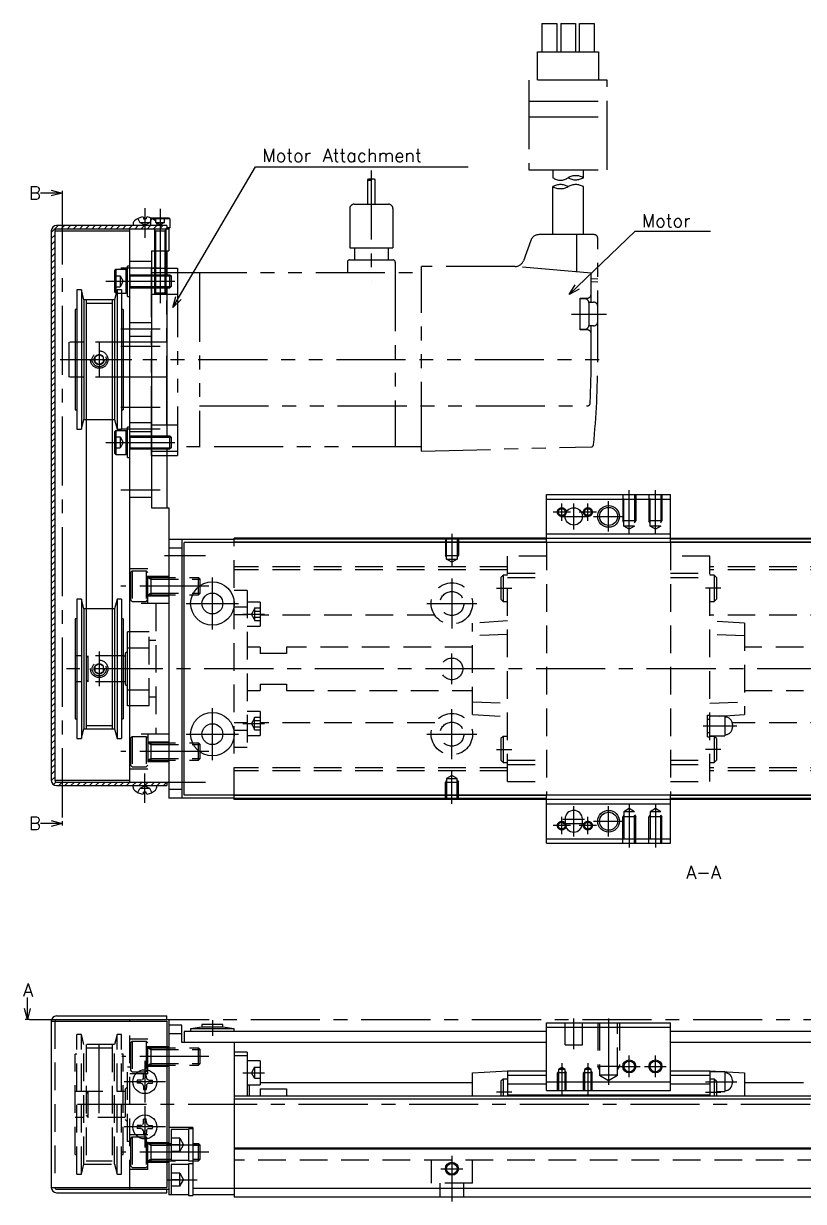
# Model space of a CAD drawing. Extents: x -2 to 572, y -8 to 279.
# Drawn here: x 246.4 to 425.5, y 9 to 279.5 of the extents above; entities that cross this region are included whole.
import ezdxf

# ---------------------------------------------------------------- set-up
doc = ezdxf.new("R2010")
doc.units = 0
doc.header["$LTSCALE"] = 0.5
for name, pattern in [('CENTER', [50.8, 31.75, -6.35, 6.35, -6.35]), ('DASHED', [19.05, 12.7, -6.35]), ('PHANTOM', [63.5, 31.75, -6.35, 6.35, -6.35, 6.35, -6.35])]:
    doc.linetypes.add(name, pattern=pattern)
for name, color, linetype in [('MSM_CENTER', 1, 'CENTER'), ('MSM_CONTINUOUS', 7, 'CONTINUOUS'), ('MSM_DASHED', 4, 'DASHED'), ('MSM_IMAGINARY', 6, 'PHANTOM'), ('MSM_NARROW', 5, 'CONTINUOUS'), ('MSM_PART_NUMBER', 7, 'CONTINUOUS')]:
    doc.layers.add(name, color=color, linetype=linetype)
doc.styles.get("Standard").update_dxf_attribs({"font": 'txt.shx', "height": 3, "bigfont": 'bigfont.shx'})

msp = doc.modelspace()

# ---------------------------------------------------------------- linework, layer by layer
at = {"layer": 'MSM_CENTER'}
for p, q in [((255.26, 240.06), (255.26, 96.3)), ((274.26, 237.06), (274.26, 230.3)), ((277.76, 236.9), (277.76, 215.3)), ((277.76, 223.3), (268.76, 223.3)), ((265.26, 220.3), (282.26, 220.3)), ((277.76, 209.3), (268.76, 209.3)), ((263.76, 206.3), (263.76, 198.3)), ((277.76, 205.3), (268.76, 205.3)), ((256.26, 202.3), (271.26, 202.3)), ((277.76, 191.3), (268.76, 191.3)), ((277.76, 186.3), (268.76, 186.3)), ((265.26, 183.3), (282.26, 183.3)), ((277.76, 172.3), (268.76, 172.3)), ((385.51, 162.39), (385.51, 172.3)), ((391.51, 162.39), (391.51, 172.3)), ((370.01, 165.3), (370.01, 169.3)), ((372.76, 163.3), (372.76, 169.3)), ((376.01, 165.3), (376.01, 169.3)), ((380.76, 162.8), (380.76, 169.8)), ((372.01, 167.3), (368.01, 167.3)), ((369.76, 166.3), (375.76, 166.3)), ((378.01, 167.3), (374.01, 167.3)), ((377.26, 166.3), (384.26, 166.3)), ((344.76, 162.3), (344.76, 154.79)), ((278.76, 157.3), (288.16, 157.3)), ((289.76, 140.3), (289.76, 152.3)), ((344.76, 152.05), (344.76, 140.55)), ((288.96, 150.3), (268.76, 150.3)), ((355.01, 149.8), (358.51, 149.8)), ((406.51, 149.8), (403.01, 149.8)), ((283.76, 146.3), (295.76, 146.3)), ((339.01, 146.3), (350.51, 146.3)), ((296.76, 143.85), (301.76, 143.85)), ((263.76, 135.3), (263.76, 127.3)), ((344.76, 127.8), (344.76, 134.8)), ((557.76, 131.3), (256.26, 131.3)), ((289.76, 110.3), (289.76, 122.3)), ((344.76, 110.55), (344.76, 122.05)), ((296.76, 118.74), (301.76, 118.74)), ((402.51, 118.2), (410.21, 118.2)), ((283.76, 116.3), (295.76, 116.3)), ((339.01, 116.3), (350.51, 116.3)), ((288.96, 112.3), (268.76, 112.3)), ((355.01, 112.8), (358.51, 112.8)), ((406.51, 112.8), (403.01, 112.8)), ((274.26, 100.54), (274.26, 107.3)), ((344.76, 100.3), (344.76, 107.81)), ((278.76, 105.3), (288.16, 105.3)), ((385.51, 100.21), (385.51, 90.3)), ((391.51, 100.21), (391.51, 90.3)), ((372.76, 92.8), (372.76, 99.8)), ((380.76, 92.8), (380.76, 99.8)), ((372.01, 95.3), (368.01, 95.3)), ((370.01, 93.3), (370.01, 97.3)), ((370.26, 96.8), (375.26, 96.8)), ((370.26, 95.8), (375.26, 95.8)), ((378.01, 95.3), (374.01, 95.3)), ((376.01, 93.3), (376.01, 97.3)), ((377.26, 96.3), (384.26, 96.3)), ((247.76, 50.8), (570.83, 50.8)), ((289.76, 50.6), (289.76, 47)), ((372.76, 44), (372.76, 51)), ((380.76, 51), (380.76, 35.81)), ((263.76, 29.3), (263.76, 47.05)), ((288.96, 42.3), (268.96, 42.3)), ((274.26, 41.25), (274.26, 31.75)), ((370.01, 40.76), (370.01, 33.5)), ((376.01, 40.76), (376.01, 33.5)), ((385.51, 37.5), (385.51, 42.5)), ((391.51, 37.5), (391.51, 42.5)), ((296.76, 38.55), (301.76, 38.55)), ((383.01, 40), (388.01, 40)), ((389.01, 40), (394.01, 40)), ((279.01, 36.5), (269.51, 36.5)), ((403.01, 36.5), (410.21, 36.5)), ((358.51, 34.1), (355.01, 34.1)), ((403.01, 34.1), (406.51, 34.1)), ((258.76, 31.3), (557.76, 31.3)), ((274.26, 30.85), (274.26, 21.35)), ((279.01, 26.1), (269.51, 26.1)), ((279.26, 22), (286.26, 22)), ((288.96, 20.3), (268.96, 20.3)), ((344.76, 19.5), (344.76, 9)), ((342.26, 16.5), (347.26, 16.5)), ((279.26, 14), (286.26, 14))]:
    msp.add_line(p, q, dxfattribs=at)
at = {"layer": 'MSM_CONTINUOUS'}
for p, q in [((252.76, 241.23), (255.26, 240.56)), ((255.26, 241.06), (255.26, 240.06)), ((255.26, 240.56), (250.26, 240.56)), ((255.26, 240.56), (252.76, 239.89)), ((279.26, 233.1), (253.96, 233.1)), ((271.55, 233.5), (271.51, 233.1)), ((273.93, 234.98), (273.95, 234.6)), ((273.95, 234.6), (274.58, 234.6)), ((274.59, 234.98), (274.58, 234.6)), ((275.67, 234.81), (275.76, 234.9)), ((275.76, 234.9), (279.76, 234.9)), ((280.01, 234.65), (275.98, 234.65)), ((276.98, 233.5), (277.01, 233.1)), ((279.26, 233.1), (279.26, 232.3)), ((279.76, 234.9), (280.01, 234.65)), ((280.01, 234.65), (280.01, 232.55)), ((252.76, 231.9), (252.76, 105.7)), ((253.56, 231.9), (270.76, 231.9)), ((253.56, 231.9), (253.56, 105.7)), ((279.76, 232.3), (253.96, 232.3)), ((270.76, 105.3), (270.76, 232.3)), ((280.01, 232.55), (279.26, 232.55)), ((279.76, 232.3), (280.01, 232.55)), ((279.76, 232.3), (279.76, 227.3)), ((275.76, 227.3), (275.76, 168.3)), ((275.76, 227.3), (279.76, 227.3)), ((276.46, 227.3), (276.46, 221.8)), ((279.06, 227.3), (279.06, 221.8)), ((279.26, 227.3), (279.26, 221.8)), ((267.26, 222.75), (267.56, 223.05)), ((267.26, 222.75), (267.26, 217.85)), ((267.56, 223.05), (269.96, 223.05)), ((267.56, 223.05), (267.56, 217.55)), ((270.26, 222.75), (269.96, 223.05)), ((269.96, 217.55), (269.96, 223.05)), ((270.76, 223.8), (270.26, 223.8)), ((270.26, 216.8), (270.26, 223.8)), ((275.76, 221.8), (279.99, 221.8)), ((279.99, 218.8), (279.99, 221.8)), ((279.99, 221.8), (280.26, 221.53)), ((280.26, 221.53), (280.26, 219.07)), ((258.62, 218.3), (258.62, 186.3)), ((259.66, 218.3), (258.62, 218.3)), ((259.66, 218.3), (259.66, 186.3)), ((260.26, 216.05), (259.66, 218.3)), ((267.86, 218.3), (267.26, 216.05)), ((267.56, 217.55), (267.26, 217.85)), ((267.56, 217.55), (267.66, 217.55)), ((267.86, 218.3), (267.86, 186.3)), ((268.9, 218.3), (267.86, 218.3)), ((268.9, 218.3), (268.9, 186.3)), ((268.9, 217.55), (269.96, 217.55)), ((270.26, 217.85), (269.96, 217.55)), ((270.26, 216.8), (270.76, 216.8)), ((275.76, 218.8), (279.99, 218.8)), ((276.46, 218.8), (276.46, 217.54)), ((279.06, 217.54), (276.46, 217.54)), ((276.7, 217.3), (276.46, 217.54)), ((278.82, 217.3), (276.7, 217.3)), ((278.82, 217.3), (279.06, 217.54)), ((279.06, 218.8), (279.06, 217.54)), ((279.26, 218.8), (279.26, 184.8)), ((280.26, 219.07), (279.99, 218.8)), ((258.62, 213.8), (258.26, 213.8)), ((258.26, 213.8), (258.26, 190.8)), ((260.26, 216.05), (260.26, 188.55)), ((267.26, 216.05), (260.26, 216.05)), ((260.76, 216.05), (260.76, 117.55)), ((266.76, 216.05), (266.76, 117.55)), ((267.26, 216.05), (267.26, 188.55)), ((269.26, 213.8), (268.9, 213.8)), ((269.26, 213.8), (269.26, 190.8)), ((258.26, 190.8), (258.62, 190.8)), ((268.9, 190.8), (269.26, 190.8)), ((259.66, 186.3), (260.26, 188.55)), ((260.26, 188.55), (260.76, 188.55)), ((266.76, 188.55), (267.26, 188.55)), ((267.26, 188.55), (267.86, 186.3)), ((270.76, 186.8), (270.26, 186.8)), ((270.26, 179.8), (270.26, 186.8)), ((258.62, 186.3), (259.66, 186.3)), ((267.26, 185.75), (267.56, 186.05)), ((267.26, 185.75), (267.26, 180.85)), ((267.56, 186.05), (269.96, 186.05)), ((267.56, 186.05), (267.56, 180.55)), ((267.86, 186.3), (268.9, 186.3)), ((269.96, 180.55), (269.96, 186.05)), ((270.26, 185.75), (269.96, 186.05)), ((275.76, 184.8), (279.99, 184.8)), ((279.99, 181.8), (279.99, 184.8)), ((279.99, 184.8), (280.26, 184.53)), ((280.26, 184.53), (280.26, 182.07)), ((275.76, 181.8), (279.99, 181.8)), ((279.26, 181.8), (279.26, 168.3)), ((280.26, 182.07), (279.99, 181.8)), ((267.56, 180.55), (267.26, 180.85)), ((267.56, 180.55), (269.96, 180.55)), ((270.26, 180.85), (269.96, 180.55)), ((270.26, 179.8), (270.76, 179.8)), ((366.51, 160.3), (366.51, 171.3)), ((366.51, 171.3), (395.01, 171.3)), ((395.01, 160.3), (395.01, 171.3)), ((275.76, 168.3), (279.76, 168.3)), ((279.76, 168.3), (279.76, 101.6)), ((366.51, 170.3), (395.01, 170.3)), ((366.51, 162.3), (395.01, 162.3)), ((294.76, 161), (279.76, 161)), ((282.76, 161), (282.76, 101.6)), ((283.26, 102.3), (283.26, 160.3)), ((555.26, 160.3), (283.26, 160.3)), ((294.76, 160.3), (294.76, 161.3)), ((366.51, 161.3), (294.76, 161.3)), ((366.51, 161.1), (294.76, 161.1)), ((366.51, 160.4), (294.76, 160.4)), ((366.51, 161.3), (544.76, 161.3)), ((442.51, 161.1), (395.01, 161.1)), ((442.51, 160.4), (395.01, 160.4)), ((282.76, 159), (279.76, 159)), ((258.62, 147.3), (258.62, 115.3)), ((259.66, 147.3), (258.62, 147.3)), ((260.26, 145.05), (259.66, 147.3)), ((259.66, 147.3), (259.66, 115.3)), ((267.86, 147.3), (267.26, 145.05)), ((267.86, 147.3), (267.86, 115.3)), ((268.9, 147.3), (267.86, 147.3)), ((268.9, 147.3), (268.9, 115.3)), ((260.76, 145.05), (260.26, 145.05)), ((260.26, 145.05), (260.26, 117.55)), ((267.26, 145.05), (266.76, 145.05)), ((267.26, 145.05), (267.26, 117.55)), ((258.26, 142.8), (258.26, 119.8)), ((258.62, 142.8), (258.26, 142.8)), ((269.26, 142.8), (268.9, 142.8)), ((269.26, 142.8), (269.26, 119.8)), ((270.26, 122.8), (270.26, 139.8)), ((270.76, 139.8), (270.26, 139.8)), ((270.26, 135.3), (269.76, 134.8)), ((270.26, 136.12), (270.76, 136.12)), ((269.26, 134.3), (269.76, 134.3)), ((269.76, 134.8), (269.76, 127.8)), ((269.76, 128.3), (269.26, 128.3)), ((269.76, 127.8), (270.26, 127.3)), ((270.26, 126.48), (270.76, 126.48)), ((270.76, 122.8), (270.26, 122.8)), ((258.26, 119.8), (258.62, 119.8)), ((268.9, 119.8), (269.26, 119.8)), ((259.66, 115.3), (260.26, 117.55)), ((260.26, 117.55), (267.26, 117.55)), ((267.26, 117.55), (267.86, 115.3)), ((258.62, 115.3), (259.66, 115.3)), ((267.86, 115.3), (268.9, 115.3)), ((253.56, 105.7), (270.76, 105.7)), ((253.96, 105.3), (279.76, 105.3)), ((253.96, 104.5), (279.26, 104.5)), ((271.55, 104.1), (271.51, 104.5)), ((273.93, 102.62), (273.95, 103)), ((274.58, 103), (273.95, 103)), ((274.59, 102.62), (274.58, 103)), ((276.98, 104.1), (277.01, 104.5)), ((279.26, 105.3), (279.26, 104.5)), ((282.76, 103.6), (279.76, 103.6)), ((294.76, 101.6), (279.76, 101.6)), ((555.26, 102.3), (283.26, 102.3)), ((294.76, 101.3), (294.76, 102.3)), ((366.51, 102.2), (294.76, 102.2)), ((366.51, 101.5), (294.76, 101.5)), ((544.76, 101.3), (294.76, 101.3)), ((366.51, 91.3), (366.51, 102.3)), ((366.51, 100.3), (395.01, 100.3)), ((395.01, 91.3), (395.01, 102.3)), ((442.51, 102.2), (395.01, 102.2)), ((442.51, 101.5), (395.01, 101.5)), ((255.26, 95.8), (250.26, 95.8)), ((252.76, 96.47), (255.26, 95.8)), ((255.26, 95.8), (252.76, 95.13)), ((255.26, 96.3), (255.26, 95.3)), ((370.76, 96.8), (370.76, 95.8)), ((374.76, 95.8), (374.76, 96.8)), ((366.51, 92.3), (395.01, 92.3)), ((366.51, 91.3), (395.01, 91.3)), ((247.26, 50.8), (247.26, 55.8)), ((247.26, 50.8), (246.59, 53.3)), ((247.93, 53.3), (247.26, 50.8)), ((253.96, 51.6), (279.26, 51.6)), ((279.26, 50.8), (279.26, 51.6)), ((247.76, 50.8), (246.76, 50.8)), ((252.76, 50.4), (279.26, 50.4)), ((252.76, 50.4), (252.76, 12.2)), ((253.96, 50.8), (279.76, 50.8)), ((270.76, 50.4), (270.76, 50.8)), ((279.26, 50.4), (279.26, 12.2)), ((279.76, 50.8), (279.76, 10.5)), ((282.76, 49.5), (279.76, 49.5)), ((282.76, 45.5), (282.76, 49.5)), ((287.36, 49), (284.76, 48.6)), ((287.36, 49.6), (287.36, 49)), ((292.16, 49.6), (287.36, 49.6)), ((292.16, 49), (287.36, 49)), ((292.16, 49), (292.16, 49.6)), ((294.76, 48.6), (292.16, 49)), ((366.51, 50), (395.01, 50)), ((366.51, 34.5), (366.51, 50)), ((366.51, 49), (395.01, 49)), ((395.01, 34.5), (395.01, 50)), ((282.76, 47.5), (279.76, 47.5)), ((283.26, 48), (283.26, 45.5)), ((366.51, 48), (283.26, 48)), ((284.76, 48.6), (284.76, 48)), ((294.76, 48.6), (284.76, 48.6)), ((294.76, 48), (294.76, 48.6)), ((442.51, 48), (395.01, 48)), ((366.51, 45.5), (282.76, 45.5)), ((294.76, 45.5), (294.76, 10)), ((297.76, 43.3), (294.76, 43.3)), ((297.76, 43.3), (297.76, 33.2)), ((442.51, 45.5), (395.01, 45.5)), ((297.76, 42.45), (294.76, 42.45)), ((300.76, 41.3), (297.76, 41.3)), ((300.76, 41.3), (300.76, 35.8)), ((273.93, 37.42), (273.95, 38.27)), ((274.59, 37.42), (274.58, 38.27)), ((349.51, 38.5), (357.51, 39)), ((349.51, 33.2), (349.51, 38.5)), ((357.51, 39), (366.51, 39)), ((357.51, 39), (357.51, 33.2)), ((357.51, 38), (366.51, 38)), ((395.01, 39), (404.01, 39)), ((395.01, 38), (404.01, 38)), ((404.01, 39), (412.01, 38.5)), ((404.01, 39), (404.01, 33.2)), ((407.46, 38.75), (404.01, 38.75)), ((407.46, 38.75), (407.46, 34.25)), ((412.01, 38.5), (412.01, 33.2)), ((273.34, 36.83), (272.49, 36.82)), ((273.34, 36.17), (272.49, 36.18)), ((273.34, 36.83), (273.74, 37.02)), ((273.34, 36.17), (273.74, 35.98)), ((273.93, 37.42), (273.74, 37.02)), ((273.93, 35.58), (273.74, 35.98)), ((273.93, 35.58), (273.95, 34.73)), ((274.59, 35.58), (274.58, 34.73)), ((274.59, 37.42), (274.78, 37.02)), ((274.59, 35.58), (274.78, 35.98)), ((275.19, 36.83), (274.78, 37.02)), ((275.19, 36.17), (274.78, 35.98)), ((275.19, 36.83), (276.03, 36.82)), ((275.19, 36.17), (276.03, 36.18)), ((297.76, 35.8), (300.76, 35.8)), ((298.26, 33.2), (298.26, 35.8)), ((300.76, 36.3), (349.51, 36.3)), ((356.51, 37.1), (356.01, 36.6)), ((356.01, 36.6), (356.01, 33.2)), ((357.51, 37.1), (356.51, 37.1)), ((356.51, 37.1), (356.51, 33.2)), ((357.51, 36), (366.51, 36)), ((366.51, 36.5), (395.01, 36.5)), ((395.01, 36), (404.01, 36)), ((405.01, 37.1), (404.01, 37.1)), ((405.51, 36.6), (405.01, 37.1)), ((405.01, 37.1), (405.01, 33.2)), ((405.51, 36.6), (405.51, 33.2)), ((409.21, 36.8), (409.21, 36.2)), ((412.01, 36.3), (425.51, 36.3)), ((544.76, 33.2), (294.76, 33.2)), ((544.76, 32.5), (294.76, 32.5)), ((300.76, 34.87), (306.76, 34.87)), ((300.76, 34.87), (300.76, 33.2)), ((306.76, 34.87), (306.76, 33.2)), ((357.51, 33.5), (404.01, 33.5)), ((366.51, 34.5), (395.01, 34.5)), ((405.51, 34.25), (407.46, 34.25)), ((273.93, 27.02), (273.95, 27.87)), ((274.59, 27.02), (274.58, 27.87)), ((273.34, 26.43), (272.49, 26.42)), ((273.34, 25.77), (272.49, 25.78)), ((273.34, 26.43), (273.74, 26.62)), ((273.34, 25.77), (273.74, 25.58)), ((273.93, 27.02), (273.74, 26.62)), ((273.93, 25.18), (273.74, 25.58)), ((273.93, 25.18), (273.95, 24.33)), ((274.59, 25.18), (274.58, 24.33)), ((274.59, 27.02), (274.78, 26.62)), ((274.59, 25.18), (274.78, 25.58)), ((275.19, 26.43), (274.78, 26.62)), ((275.19, 25.77), (274.78, 25.58)), ((275.19, 26.43), (276.03, 26.42)), ((275.19, 25.77), (276.03, 25.78)), ((285.26, 26), (279.76, 26)), ((284.26, 25.5), (280.26, 25.5)), ((280.26, 25.5), (280.26, 18.5)), ((285.26, 25.65), (284.26, 25.65)), ((284.26, 25.65), (284.26, 18.35)), ((285.26, 26), (285.26, 10.35)), ((544.76, 21.2), (294.76, 21.2)), ((544.76, 21), (294.76, 21)), ((280.26, 18.5), (284.26, 18.5)), ((284.26, 17.5), (280.26, 17.5)), ((280.26, 17.5), (280.26, 10.5)), ((284.26, 18.35), (285.26, 18.35)), ((285.26, 17.65), (284.26, 17.65)), ((284.26, 17.65), (284.26, 10.35)), ((252.76, 12.2), (279.26, 12.2)), ((253.96, 11.8), (279.76, 11.8)), ((253.96, 11), (279.26, 11)), ((270.76, 11.8), (270.76, 12.2)), ((279.26, 11), (279.26, 11.8)), ((544.76, 12), (285.26, 12)), ((284.26, 10.5), (279.76, 10.5)), ((284.26, 10.35), (285.26, 10.35)), ((294.76, 10.5), (285.26, 10.5)), ((544.76, 10), (294.76, 10))]:
    msp.add_line(p, q, dxfattribs=at)
for centre, radius in [((372.76, 166.3), 2), ((380.76, 166.3), 2.07), ((289.76, 146.3), 5), ((289.76, 146.3), 2.4), ((289.76, 116.3), 5), ((289.76, 116.3), 2.4), ((380.76, 96.3), 2.07), ((385.51, 40), 1.23), ((391.51, 40), 1.23), ((274.26, 36.5), 2.75), ((274.26, 26.1), 2.75), ((344.76, 16.5), 1.23)]:
    msp.add_circle(centre, radius, dxfattribs=at)
for centre, radius, start, end in [((253.96, 231.9), 1.2, 90, 180), ((272.54, 233.42), 1, 133.4267, 175), ((274.26, 231.6), 3.5, 98.5396, 133.4267), ((273.73, 234.78), 0.284, 44.1872, 87.0617), ((274.8, 234.78), 0.284, 92.9383, 135.8128), ((274.26, 231.6), 3.5, 46.5733, 81.4604), ((275.98, 233.42), 1, 5, 46.5733), ((253.96, 231.9), 0.4, 90, 180), ((253.96, 105.7), 1.2, 180, 270), ((253.96, 105.7), 0.4, 180, 270), ((272.54, 104.18), 1, 185, 226.5733), ((274.26, 106), 3.5, 226.5733, 261.4604), ((274.26, 106), 3.5, 278.5396, 313.4267), ((275.98, 104.18), 1, 313.4267, 355), ((273.73, 102.82), 0.284, 272.9383, 315.8128), ((274.8, 102.82), 0.284, 224.1872, 267.0617), ((372.76, 96.8), 2, 0, 180), ((372.76, 95.8), 2, 180, 0), ((253.96, 50.4), 1.2, 90, 180), ((253.96, 50.4), 0.4, 90, 180), ((274.26, 36.5), 1.8, 79.8876, 100.1124), ((407.46, 36.8), 1.75, 0, 90), ((274.26, 36.5), 1.8, 169.8876, 190.1124), ((274.26, 36.5), 1.8, 349.8876, 10.1124), ((407.46, 36.2), 1.75, 270, 0), ((274.26, 36.5), 1.8, 259.8876, 280.1124), ((274.26, 26.1), 1.8, 79.8876, 100.1124), ((274.26, 26.1), 1.8, 169.8876, 190.1124), ((274.26, 26.1), 1.8, 349.8876, 10.1124), ((274.26, 26.1), 1.8, 259.8876, 280.1124), ((253.96, 12.2), 1.2, 180, 270), ((253.96, 12.2), 0.4, 180, 270)]:
    msp.add_arc(centre, radius, start, end, dxfattribs=at)
at = {"layer": 'MSM_DASHED'}
for p, q in [((272.65, 234.71), (273.12, 233.77)), ((274.26, 233.17), (273.12, 233.77)), ((273.12, 233.77), (275.41, 233.77)), ((274.26, 233.17), (275.41, 233.77)), ((275.87, 234.71), (275.41, 233.77)), ((275.51, 234.65), (275.67, 234.81)), ((275.98, 234.65), (275.51, 234.65)), ((275.51, 234.65), (275.51, 233.1)), ((276.76, 233.8), (276.76, 234.9)), ((276.76, 233.8), (278.76, 233.8)), ((277.76, 233.22), (276.76, 233.8)), ((277.76, 234.9), (277.76, 233.8)), ((278.76, 233.8), (277.76, 233.22)), ((278.76, 233.8), (278.76, 234.9)), ((276.46, 232.2), (276.46, 227.3)), ((279.06, 231.81), (276.46, 231.81)), ((276.7, 231.81), (276.7, 227.3)), ((278.82, 231.81), (278.82, 227.3)), ((279.06, 232.2), (279.06, 227.3)), ((270.76, 224.9), (275.76, 224.9)), ((270.76, 221.8), (275.76, 221.8)), ((270.8, 221.8), (270.8, 218.8)), ((267.26, 221.55), (268.56, 221.55)), ((267.26, 220.3), (268.56, 220.3)), ((268.56, 221.55), (268.56, 219.05)), ((268.56, 221.55), (269.28, 220.3)), ((269.28, 220.3), (268.56, 219.05)), ((270.76, 221.55), (270.8, 221.53)), ((270.8, 221.53), (275.76, 221.53)), ((267.26, 219.05), (268.56, 219.05)), ((267.66, 217.55), (268.9, 217.55)), ((270.76, 219.05), (270.8, 219.07)), ((270.76, 218.8), (275.76, 218.8)), ((270.8, 219.07), (275.76, 219.07)), ((260.76, 215.29), (266.76, 215.29)), ((270.76, 210.8), (275.76, 210.8)), ((269.26, 206.3), (258.26, 206.3)), ((270.76, 207.7), (275.76, 207.7)), ((263.76, 203.45), (262.76, 202.88)), ((262.76, 202.88), (262.76, 201.72)), ((264.76, 202.88), (263.76, 203.45)), ((264.76, 201.72), (264.76, 202.88)), ((262.76, 201.72), (263.76, 201.15)), ((263.76, 201.15), (264.76, 201.72)), ((269.26, 198.3), (258.26, 198.3)), ((260.76, 188.55), (266.76, 188.55)), ((270.76, 187.9), (275.76, 187.9)), ((267.26, 184.55), (268.56, 184.55)), ((268.56, 184.55), (268.56, 182.05)), ((268.56, 184.55), (269.28, 183.3)), ((270.76, 185.8), (275.76, 185.8)), ((270.76, 184.8), (275.76, 184.8)), ((270.76, 184.55), (270.8, 184.53)), ((270.8, 184.8), (270.8, 181.8)), ((270.8, 184.53), (275.76, 184.53)), ((267.26, 183.3), (268.56, 183.3)), ((267.26, 182.05), (268.56, 182.05)), ((269.28, 183.3), (268.56, 182.05)), ((270.76, 182.05), (270.8, 182.07)), ((270.76, 181.8), (275.76, 181.8)), ((270.8, 182.07), (275.76, 182.07)), ((270.76, 170.7), (275.76, 170.7)), ((384.01, 171.3), (384.01, 165.3)), ((384.28, 164.1), (384.28, 171.3)), ((386.74, 171.3), (386.74, 164.1)), ((387.01, 171.3), (387.01, 165.3)), ((390.01, 171.3), (390.01, 165.3)), ((390.28, 164.1), (390.28, 171.3)), ((392.74, 171.3), (392.74, 164.1)), ((393.01, 171.3), (393.01, 165.3)), ((387.01, 165.3), (384.01, 165.3)), ((384.28, 164.83), (384.01, 165.3)), ((386.74, 164.83), (387.01, 165.3)), ((393.01, 165.3), (390.01, 165.3)), ((390.28, 164.83), (390.01, 165.3)), ((392.74, 164.83), (393.01, 165.3)), ((386.74, 164.1), (384.28, 164.1)), ((385.51, 163.39), (384.28, 164.1)), ((386.74, 164.1), (385.51, 163.39)), ((392.74, 164.1), (390.28, 164.1)), ((391.51, 163.39), (390.28, 164.1)), ((392.74, 164.1), (391.51, 163.39)), ((294.76, 102.3), (294.76, 160.3)), ((343.26, 161.3), (343.26, 157.3)), ((343.53, 156.5), (343.53, 161.3)), ((345.99, 161.3), (345.99, 156.5)), ((346.26, 161.3), (346.26, 157.3)), ((366.51, 160.3), (366.51, 102.3)), ((395.01, 160.3), (395.01, 102.3)), ((343.53, 156.83), (343.26, 157.3)), ((343.26, 157.3), (346.26, 157.3)), ((345.99, 156.83), (346.26, 157.3)), ((366.51, 157.2), (357.51, 157.2)), ((357.51, 105.4), (357.51, 157.2)), ((404.01, 157.2), (395.01, 157.2)), ((404.01, 105.4), (404.01, 157.2)), ((274.96, 154.3), (270.76, 154.3)), ((274.96, 146.3), (274.96, 154.3)), ((357.51, 154.75), (294.76, 154.75)), ((343.53, 156.5), (345.99, 156.5)), ((344.76, 155.79), (343.53, 156.5)), ((345.99, 156.5), (344.76, 155.79)), ((433.51, 154.75), (404.01, 154.75)), ((270.96, 153.4), (271.36, 153.8)), ((270.96, 153.4), (270.96, 147.2)), ((271.36, 153.8), (274.56, 153.8)), ((271.36, 153.8), (271.36, 146.8)), ((274.56, 153.8), (274.56, 146.8)), ((274.96, 153.4), (274.56, 153.8)), ((274.96, 152.55), (279.76, 152.55)), ((274.96, 152.3), (286.58, 152.3)), ((274.96, 152.3), (275.62, 151.92)), ((275.62, 152.3), (275.62, 148.3)), ((275.62, 151.92), (286.96, 151.92)), ((286.96, 151.92), (286.58, 152.3)), ((286.58, 148.3), (286.58, 152.3)), ((286.96, 148.68), (286.96, 151.92)), ((357.51, 154.05), (294.76, 154.05)), ((356.51, 152.8), (356.01, 152.3)), ((356.01, 152.3), (356.01, 147.3)), ((356.51, 152.8), (356.51, 146.8)), ((357.51, 152.8), (356.51, 152.8)), ((357.51, 153.25), (366.51, 153.25)), ((357.51, 152.25), (366.51, 152.25)), ((395.01, 153.25), (404.01, 153.25)), ((395.01, 152.25), (404.01, 152.25)), ((433.51, 154.05), (404.01, 154.05)), ((405.01, 152.8), (404.01, 152.8)), ((405.01, 152.8), (405.01, 146.8)), ((405.51, 152.3), (405.01, 152.8)), ((405.51, 152.3), (405.51, 147.3)), ((297.76, 149.3), (294.76, 149.3)), ((297.76, 149.3), (297.76, 113.3)), ((279.76, 146.3), (270.76, 146.3)), ((271.36, 146.8), (270.96, 147.2)), ((271.36, 146.8), (274.56, 146.8)), ((274.56, 146.8), (274.96, 147.2)), ((274.96, 148.3), (275.62, 148.68)), ((274.96, 148.3), (286.58, 148.3)), ((274.96, 148.05), (279.76, 148.05)), ((275.62, 148.68), (286.96, 148.68)), ((276.76, 146.3), (276.76, 116.3)), ((286.58, 148.3), (286.96, 148.68)), ((300.76, 146.6), (297.76, 146.6)), ((300.76, 146.6), (300.76, 141.1)), ((356.01, 147.3), (356.51, 146.8)), ((356.51, 146.8), (357.51, 146.8)), ((404.01, 146.8), (405.01, 146.8)), ((405.01, 146.8), (405.51, 147.3)), ((266.76, 145.05), (260.76, 145.05)), ((297.76, 145.43), (294.76, 145.43)), ((297.76, 143.68), (294.76, 143.68)), ((299.46, 145.1), (298.74, 143.85)), ((299.46, 142.6), (298.74, 143.85)), ((299.46, 145.3), (300.76, 145.3)), ((299.46, 145.3), (299.46, 142.41)), ((299.46, 144.58), (300.76, 144.58)), ((340.81, 143.66), (300.76, 143.66)), ((433.51, 143.66), (404.01, 143.66)), ((297.76, 141.1), (300.76, 141.1)), ((299.46, 143.13), (300.76, 143.13)), ((299.46, 142.41), (300.76, 142.41)), ((357.51, 142.3), (349.51, 141.77)), ((349.51, 120.83), (349.51, 141.77)), ((412.01, 141.77), (404.01, 142.3)), ((412.01, 141.77), (412.01, 120.83)), ((275.26, 139.8), (270.76, 139.8)), ((275.26, 122.8), (275.26, 139.8)), ((357.51, 139.16), (349.51, 138.9)), ((412.01, 138.9), (404.01, 139.16)), ((270.76, 136.12), (275.26, 136.12)), ((276.76, 137.8), (275.26, 137.8)), ((300.76, 136.3), (297.76, 136.3)), ((300.76, 136.3), (300.76, 134.8)), ((306.76, 136.3), (306.76, 134.8)), ((349.51, 136.3), (306.76, 136.3)), ((425.51, 136.3), (412.01, 136.3)), ((269.26, 134.3), (258.26, 134.3)), ((261.26, 134.3), (260.76, 133.8)), ((261.26, 128.3), (261.26, 134.3)), ((306.76, 134.8), (300.76, 134.8)), ((263.76, 132.45), (262.76, 131.88)), ((262.76, 131.88), (262.76, 130.72)), ((262.76, 130.72), (263.76, 130.15)), ((264.76, 131.88), (263.76, 132.45)), ((263.76, 130.15), (264.76, 130.72)), ((264.76, 130.72), (264.76, 131.88)), ((269.26, 128.3), (258.26, 128.3)), ((260.76, 128.8), (261.26, 128.3)), ((300.76, 127.8), (306.76, 127.8)), ((300.76, 127.8), (300.76, 126.3)), ((306.76, 127.8), (306.76, 126.3)), ((270.76, 126.48), (275.26, 126.48)), ((276.76, 124.8), (275.26, 124.8)), ((297.76, 126.3), (300.76, 126.3)), ((306.76, 126.3), (349.51, 126.3)), ((412.01, 126.3), (425.51, 126.3)), ((275.26, 122.8), (270.76, 122.8)), ((349.51, 123.7), (357.51, 123.44)), ((404.01, 123.44), (412.01, 123.7)), ((300.76, 121.49), (297.76, 121.49)), ((299.46, 119.99), (298.74, 118.74)), ((299.46, 120.19), (300.76, 120.19)), ((299.46, 117.3), (299.46, 120.19)), ((299.46, 119.47), (300.76, 119.47)), ((300.76, 121.49), (300.76, 115.99)), ((349.51, 120.83), (357.51, 120.3)), ((403.51, 120.7), (404.01, 120.7)), ((403.51, 115.7), (403.51, 120.7)), ((404.01, 119.7), (403.51, 119.7)), ((407.46, 120.45), (404.01, 120.45)), ((406.27, 120.45), (412.01, 120.83)), ((407.46, 120.45), (407.46, 115.95)), ((260.76, 118.31), (266.76, 118.31)), ((297.76, 118.92), (294.76, 118.92)), ((297.76, 117.17), (294.76, 117.17)), ((299.46, 117.49), (298.74, 118.74)), ((299.46, 118.02), (300.76, 118.02)), ((299.46, 117.3), (300.76, 117.3)), ((340.81, 118.94), (300.76, 118.94)), ((403.51, 116.7), (404.01, 116.7)), ((433.51, 118.94), (409.15, 118.94)), ((409.21, 118.5), (409.21, 117.9)), ((279.76, 116.3), (270.76, 116.3)), ((270.96, 115.4), (271.36, 115.8)), ((270.96, 115.4), (270.96, 109.2)), ((271.36, 115.8), (271.36, 108.8)), ((271.36, 115.8), (274.56, 115.8)), ((274.56, 115.8), (274.56, 108.8)), ((274.96, 115.4), (274.56, 115.8)), ((274.96, 116.3), (274.96, 108.3)), ((274.96, 114.55), (279.76, 114.55)), ((274.96, 114.3), (286.58, 114.3)), ((274.96, 114.3), (275.62, 113.92)), ((275.62, 114.3), (275.62, 110.3)), ((275.62, 113.92), (286.96, 113.92)), ((286.96, 113.92), (286.58, 114.3)), ((286.58, 110.3), (286.58, 114.3)), ((286.96, 110.68), (286.96, 113.92)), ((297.76, 115.99), (300.76, 115.99)), ((356.51, 115.8), (356.01, 115.3)), ((356.01, 115.3), (356.01, 110.3)), ((356.51, 115.8), (356.51, 109.8)), ((357.51, 115.8), (356.51, 115.8)), ((403.51, 115.7), (404.01, 115.7)), ((404.01, 115.95), (407.46, 115.95)), ((405.01, 115.8), (404.01, 115.8)), ((405.51, 115.3), (405.01, 115.8)), ((405.01, 115.8), (405.01, 109.8)), ((405.51, 115.3), (405.51, 110.3)), ((294.76, 113.3), (297.76, 113.3)), ((274.96, 108.3), (270.76, 108.3)), ((271.36, 108.8), (270.96, 109.2)), ((271.36, 108.8), (274.56, 108.8)), ((274.56, 108.8), (274.96, 109.2)), ((274.96, 110.3), (275.62, 110.68)), ((274.96, 110.3), (286.58, 110.3)), ((274.96, 110.05), (279.76, 110.05)), ((275.62, 110.68), (286.96, 110.68)), ((286.58, 110.3), (286.96, 110.68)), ((357.51, 108.55), (294.76, 108.55)), ((356.01, 110.3), (356.51, 109.8)), ((356.51, 109.8), (357.51, 109.8)), ((357.51, 110.35), (366.51, 110.35)), ((357.51, 109.35), (366.51, 109.35)), ((395.01, 110.35), (404.01, 110.35)), ((395.01, 109.35), (404.01, 109.35)), ((404.01, 109.8), (405.01, 109.8)), ((433.51, 108.55), (404.01, 108.55)), ((405.01, 109.8), (405.51, 110.3)), ((357.51, 107.85), (294.76, 107.85)), ((343.53, 105.77), (343.26, 105.3)), ((344.76, 106.81), (343.53, 106.1)), ((343.53, 106.1), (343.53, 101.3)), ((343.53, 106.1), (345.99, 106.1)), ((345.99, 106.1), (344.76, 106.81)), ((345.99, 101.3), (345.99, 106.1)), ((345.99, 105.77), (346.26, 105.3)), ((433.51, 107.85), (404.01, 107.85)), ((272.65, 102.89), (273.12, 103.83)), ((274.26, 104.43), (273.12, 103.83)), ((275.41, 103.83), (273.12, 103.83)), ((274.26, 104.43), (275.41, 103.83)), ((275.87, 102.89), (275.41, 103.83)), ((343.26, 101.3), (343.26, 105.3)), ((343.26, 105.3), (346.26, 105.3)), ((346.26, 101.3), (346.26, 105.3)), ((357.51, 105.4), (366.51, 105.4)), ((395.01, 105.4), (404.01, 105.4)), ((384.28, 97.77), (384.01, 97.3)), ((385.51, 99.21), (384.28, 98.5)), ((384.28, 98.5), (384.28, 91.3)), ((386.74, 98.5), (384.28, 98.5)), ((386.74, 98.5), (385.51, 99.21)), ((386.74, 91.3), (386.74, 98.5)), ((386.74, 97.77), (387.01, 97.3)), ((390.28, 97.77), (390.01, 97.3)), ((391.51, 99.21), (390.28, 98.5)), ((390.28, 98.5), (390.28, 91.3)), ((392.74, 98.5), (390.28, 98.5)), ((392.74, 98.5), (391.51, 99.21)), ((392.74, 91.3), (392.74, 98.5)), ((392.74, 97.77), (393.01, 97.3)), ((387.01, 97.3), (384.01, 97.3)), ((384.01, 91.3), (384.01, 97.3)), ((387.01, 91.3), (387.01, 97.3)), ((393.01, 97.3), (390.01, 97.3)), ((390.01, 91.3), (390.01, 97.3)), ((393.01, 91.3), (393.01, 97.3)), ((253.56, 50.4), (253.56, 12.2)), ((270.76, 12.2), (270.76, 50.4)), ((370.76, 45), (370.76, 50)), ((374.76, 45), (374.76, 50)), ((378.26, 50), (378.26, 40)), ((378.69, 50), (378.69, 38)), ((382.83, 38), (382.83, 50)), ((383.26, 50), (383.26, 40)), ((258.62, 15.3), (258.62, 47.3)), ((259.66, 47.3), (258.62, 47.3)), ((259.66, 15.3), (259.66, 47.3)), ((260.26, 45.05), (259.66, 47.3)), ((267.86, 47.3), (267.26, 45.05)), ((267.86, 15.3), (267.86, 47.3)), ((268.9, 47.3), (267.86, 47.3)), ((268.9, 15.3), (268.9, 47.3)), ((274.96, 46.3), (270.76, 46.3)), ((274.96, 38.3), (274.96, 46.3)), ((260.26, 17.55), (260.26, 45.05)), ((267.26, 45.05), (260.26, 45.05)), ((260.76, 45.05), (260.76, 17.55)), ((260.76, 44.29), (266.76, 44.29)), ((266.76, 45.05), (266.76, 17.55)), ((267.26, 17.55), (267.26, 45.05)), ((270.96, 45.4), (271.36, 45.8)), ((270.96, 45.4), (270.96, 39.2)), ((271.36, 45.8), (271.36, 38.8)), ((271.36, 45.8), (274.56, 45.8)), ((274.56, 45.8), (274.56, 38.8)), ((274.96, 45.4), (274.56, 45.8)), ((274.96, 44.55), (279.76, 44.55)), ((274.96, 44.3), (286.58, 44.3)), ((274.96, 44.3), (275.62, 43.92)), ((275.62, 44.3), (275.62, 40.3)), ((275.62, 43.92), (286.96, 43.92)), ((286.96, 43.92), (286.58, 44.3)), ((286.58, 40.3), (286.58, 44.3)), ((286.96, 40.68), (286.96, 43.92)), ((370.76, 45), (374.76, 45)), ((258.26, 19.8), (258.26, 42.8)), ((258.62, 42.8), (258.26, 42.8)), ((269.26, 42.8), (268.9, 42.8)), ((269.26, 19.8), (269.26, 42.8)), ((274.96, 40.3), (275.62, 40.68)), ((275.62, 40.68), (286.96, 40.68)), ((286.58, 40.3), (286.96, 40.68)), ((270.26, 22.8), (270.26, 39.8)), ((270.76, 39.8), (270.26, 39.8)), ((274.96, 38.3), (270.76, 38.3)), ((271.36, 38.8), (270.96, 39.2)), ((271.36, 38.8), (274.56, 38.8)), ((274.56, 38.8), (274.96, 39.2)), ((274.96, 40.3), (286.58, 40.3)), ((274.96, 40.05), (279.76, 40.05)), ((299.46, 39.8), (298.74, 38.55)), ((299.46, 37.3), (298.74, 38.55)), ((299.46, 39.8), (300.76, 39.8)), ((299.46, 39.8), (299.46, 37.3)), ((299.46, 38.55), (300.76, 38.55)), ((369.23, 38.87), (369.01, 38.5)), ((371.01, 38.5), (369.01, 38.5)), ((369.01, 34.5), (369.01, 38.5)), ((370.01, 39.76), (369.23, 39.31)), ((370.79, 39.31), (369.23, 39.31)), ((369.23, 39.31), (369.23, 34.5)), ((370.79, 39.31), (370.01, 39.76)), ((370.79, 34.5), (370.79, 39.31)), ((370.79, 38.87), (371.01, 38.5)), ((371.01, 34.5), (371.01, 38.5)), ((375.23, 38.87), (375.01, 38.5)), ((377.01, 38.5), (375.01, 38.5)), ((375.01, 34.5), (375.01, 38.5)), ((376.01, 39.76), (375.23, 39.31)), ((376.79, 39.31), (375.23, 39.31)), ((375.23, 39.31), (375.23, 34.5)), ((376.79, 39.31), (376.01, 39.76)), ((376.79, 34.5), (376.79, 39.31)), ((376.79, 38.87), (377.01, 38.5)), ((377.01, 34.5), (377.01, 38.5)), ((383.26, 40), (378.26, 40)), ((378.69, 39.25), (378.26, 40)), ((382.83, 38), (378.69, 38)), ((378.69, 38), (380.76, 36.81)), ((380.76, 36.81), (382.83, 38)), ((382.83, 39.25), (383.26, 40)), ((270.26, 35.3), (269.76, 34.8)), ((299.46, 37.3), (300.76, 37.3)), ((258.26, 34.3), (269.76, 34.3)), ((261.26, 34.3), (260.76, 33.8)), ((261.26, 28.3), (261.26, 34.3)), ((269.76, 34.8), (269.76, 27.8)), ((269.76, 28.3), (258.26, 28.3)), ((260.76, 28.8), (261.26, 28.3)), ((269.76, 27.8), (270.26, 27.3)), ((270.76, 22.8), (270.26, 22.8)), ((274.96, 24.3), (270.76, 24.3)), ((270.96, 23.4), (271.36, 23.8)), ((270.96, 23.4), (270.96, 17.2)), ((271.36, 23.8), (271.36, 16.8)), ((271.36, 23.8), (274.56, 23.8)), ((274.56, 23.8), (274.56, 16.8)), ((274.96, 23.4), (274.56, 23.8)), ((274.96, 16.3), (274.96, 24.3)), ((274.96, 22.55), (279.76, 22.55)), ((274.96, 22.3), (280.26, 22.3)), ((274.96, 22.3), (275.62, 21.92)), ((275.62, 22.3), (275.62, 18.3)), ((275.62, 21.92), (280.26, 21.92)), ((282.26, 23.5), (280.26, 23.5)), ((282.26, 22), (280.26, 22)), ((282.26, 20.5), (282.26, 23.5)), ((282.26, 23.5), (283.13, 22)), ((282.26, 20.5), (283.13, 22)), ((285.26, 22.3), (286.58, 22.3)), ((285.26, 21.92), (286.96, 21.92)), ((286.58, 18.3), (286.58, 22.3)), ((286.96, 21.92), (286.58, 22.3)), ((286.96, 18.68), (286.96, 21.92)), ((258.26, 19.8), (258.62, 19.8)), ((268.9, 19.8), (269.26, 19.8)), ((282.26, 20.5), (280.26, 20.5)), ((259.66, 15.3), (260.26, 17.55)), ((260.26, 17.55), (267.26, 17.55)), ((260.76, 18.31), (266.76, 18.31)), ((267.26, 17.55), (267.86, 15.3)), ((274.96, 16.3), (270.76, 16.3)), ((271.36, 16.8), (270.96, 17.2)), ((271.36, 16.8), (274.56, 16.8)), ((274.56, 16.8), (274.96, 17.2)), ((274.96, 18.3), (275.62, 18.68)), ((274.96, 18.3), (286.58, 18.3)), ((274.96, 18.05), (279.76, 18.05)), ((275.62, 18.68), (280.26, 18.68)), ((285.26, 18.68), (286.96, 18.68)), ((286.58, 18.3), (286.96, 18.68)), ((544.76, 18.5), (294.76, 18.5)), ((340.01, 18.5), (340.01, 13.2)), ((349.51, 13.2), (349.51, 18.5)), ((258.62, 15.3), (259.66, 15.3)), ((267.86, 15.3), (268.9, 15.3)), ((282.26, 15.5), (280.26, 15.5)), ((282.26, 14), (280.26, 14)), ((282.26, 12.5), (282.26, 15.5)), ((282.26, 15.5), (283.13, 14)), ((282.26, 12.5), (283.13, 14)), ((282.26, 12.5), (280.26, 12.5)), ((349.51, 13.2), (340.01, 13.2)), ((342.01, 13.2), (342.01, 10)), ((347.51, 10), (347.51, 13.2))]:
    msp.add_line(p, q, dxfattribs=at)
for centre, radius in [((263.76, 202.3), 2), ((263.76, 202.3), 1.62), ((263.76, 202.3), 1.15), ((370.01, 167.3), 1), ((370.01, 167.3), 0.784), ((376.01, 167.3), 1), ((376.01, 167.3), 0.784), ((344.76, 146.3), 4.75), ((344.76, 146.3), 2.75), ((263.76, 131.3), 2), ((263.76, 131.3), 1.62), ((344.76, 131.3), 2.5), ((263.76, 131.3), 1.15), ((344.76, 116.3), 4.75), ((344.76, 116.3), 2.75), ((370.01, 95.3), 1), ((370.01, 95.3), 0.784), ((376.01, 95.3), 1), ((376.01, 95.3), 0.784)]:
    msp.add_circle(centre, radius, dxfattribs=at)
for centre, radius, start, end in [((276.36, 232.2), 0.1, 0, 90), ((279.16, 232.2), 0.1, 90, 180), ((407.46, 118.5), 1.75, 0, 90), ((407.46, 117.9), 1.75, 270, 0)]:
    msp.add_arc(centre, radius, start, end, dxfattribs=at)
at = {"layer": 'MSM_IMAGINARY'}
for p, q in [((365.46, 279.48), (368.86, 279.48)), ((365.46, 279.48), (365.46, 272.98)), ((368.86, 279.48), (368.86, 272.98)), ((369.76, 279.48), (369.76, 272.98)), ((369.76, 279.48), (373.16, 279.48)), ((373.16, 279.48), (373.16, 272.98)), ((374.06, 272.98), (374.06, 279.48)), ((374.06, 279.48), (377.46, 279.48)), ((377.46, 279.48), (377.46, 272.98)), ((364.46, 272.98), (378.46, 272.98)), ((364.46, 266.48), (364.46, 272.98)), ((378.46, 272.98), (378.46, 266.48)), ((380.46, 266.48), (362.46, 266.48)), ((362.46, 266.48), (362.46, 245.86)), ((380.46, 245.86), (380.46, 266.48)), ((362.46, 261.63), (380.46, 261.63)), ((362.46, 258.03), (380.46, 258.03)), ((325.41, 243.64), (325.41, 238)), ((326.26, 245.75), (326.26, 220.3)), ((327.11, 238), (327.11, 243.64)), ((362.46, 245.86), (380.46, 245.86)), ((367.96, 245.86), (367.96, 244.07)), ((374.96, 244.07), (374.96, 245.86)), ((367.96, 231), (367.96, 242.04)), ((374.96, 231), (374.96, 242.04)), ((321.31, 237), (321.31, 228)), ((322.31, 238), (330.21, 238)), ((331.21, 237), (331.21, 228)), ((377.46, 231), (364.76, 231)), ((373.46, 222.46), (373.46, 231)), ((378.26, 202.3), (378.26, 230.2)), ((321.31, 228), (331.21, 228)), ((322.36, 228), (322.36, 225.2)), ((330.16, 228), (330.16, 225.2)), ((362.88, 229.68), (361.18, 225.02)), ((277.76, 225.3), (277.76, 215.3)), ((320.76, 224.7), (320.76, 222.3)), ((321.26, 225.2), (331.26, 225.2)), ((331.76, 224.7), (331.76, 182.3)), ((275.76, 180.3), (275.76, 223.3)), ((275.76, 223.3), (281.76, 223.3)), ((275.76, 222.3), (281.76, 222.3)), ((276.46, 223.3), (276.46, 217.3)), ((276.7, 223.3), (276.7, 217.3)), ((278.82, 223.3), (278.82, 217.3)), ((279.06, 223.3), (279.06, 217.3)), ((281.76, 223.3), (281.76, 180.3)), ((281.76, 222.3), (337.76, 222.3)), ((286.76, 222.3), (286.76, 182.3)), ((337.76, 181.3), (337.76, 223.7)), ((359.3, 223.7), (337.76, 223.7)), ((376.76, 222.17), (359.3, 223.7)), ((376.76, 215.53), (376.76, 222.17)), ((378.26, 220.76), (376.76, 220.89)), ((378.26, 220.06), (376.76, 220.19)), ((275.76, 217.3), (281.76, 217.3)), ((279.26, 187.3), (279.26, 217.3)), ((374.26, 216.38), (375.76, 216.38)), ((374.26, 209.18), (374.26, 216.38)), ((375.26, 216.28), (374.26, 216.28)), ((376.23, 215.53), (377.26, 215.53)), ((376.26, 210.28), (376.26, 215.28)), ((372.26, 212.78), (380.26, 212.78)), ((374.26, 209.28), (375.26, 209.28)), ((375.76, 209.18), (374.26, 209.18)), ((377.26, 210.03), (376.26, 210.03)), ((376.76, 202.3), (376.76, 210.03)), ((256.76, 206.3), (256.76, 198.3)), ((279.26, 206.3), (256.76, 206.3)), ((254.76, 202.3), (380.26, 202.3)), ((279.26, 198.3), (256.76, 198.3)), ((286.76, 191.73), (376, 191.73)), ((275.76, 187.3), (281.76, 187.3)), ((275.76, 181.3), (281.76, 181.3)), ((337.76, 182.3), (281.76, 182.3)), ((337.76, 181.3), (376.82, 182.29)), ((275.76, 180.3), (281.76, 180.3))]:
    msp.add_line(p, q, dxfattribs=at)
for centre, radius, start, end in [((325.84, 242.9), 0.85, 60.0009, 119.999), ((325.84, 244.37), 0.85, 240.001, 299.999), ((326.69, 242.9), 0.85, 59.9987, 119.999), ((369.71, 246.51), 3, 234.3132, 305.6839), ((373.21, 241.04), 3.5, 60.0014, 120.0014), ((373.21, 247.1), 3.5, 240.0015, 300.0015), ((369.71, 239.01), 3.5, 60.0014, 120.1319), ((369.71, 245.07), 3.5, 239.871, 300), ((373.21, 239.01), 3.5, 60.0637, 120), ((322.31, 237), 1, 90, 180), ((330.21, 237), 1, 360, 90), ((364.76, 229), 2, 90, 160), ((377.46, 230.2), 0.8, 360, 90), ((321.26, 224.7), 0.5, 90, 180), ((331.26, 224.7), 0.5, 360, 90), ((359.3, 225.7), 2, 270, 340), ((375.76, 217.38), 1, 270, 0), ((375.26, 215.28), 1, 360, 90), ((377.26, 214.53), 1, 360, 90), ((377.26, 211.03), 1, 270, 360), ((375.26, 210.28), 1, 270, 360), ((375.76, 208.18), 1, 1.7094, 90), ((178.26, 202.3), 198.5, 357.0836, 0), ((178.26, 202.3), 200, 354.3874, 0), ((376, 192.23), 0.5, 270, 357.0836), ((376.8, 182.79), 0.5, 271.4503, 354.3874)]:
    msp.add_arc(centre, radius, start, end, dxfattribs=at)
at = {"layer": 'MSM_NARROW'}
for p, q in [((252.76, 231.51), (254.35, 233.1)), ((254.97, 232.3), (255.77, 233.1)), ((256.38, 232.3), (257.18, 233.1)), ((257.79, 232.3), (258.59, 233.1)), ((259.21, 232.3), (260.01, 233.1)), ((260.62, 232.3), (261.42, 233.1)), ((262.04, 232.3), (262.84, 233.1)), ((263.45, 232.3), (264.25, 233.1)), ((264.87, 232.3), (265.67, 233.1)), ((266.28, 232.3), (267.08, 233.1)), ((267.69, 232.3), (268.49, 233.1)), ((269.11, 232.3), (269.91, 233.1)), ((270.52, 232.3), (271.32, 233.1)), ((271.94, 232.3), (272.74, 233.1)), ((273.35, 232.3), (274.15, 233.1)), ((274.77, 232.3), (275.57, 233.1)), ((276.18, 232.3), (276.98, 233.1)), ((277.59, 232.3), (278.39, 233.1)), ((252.76, 230.09), (253.56, 230.89)), ((276.45, 232.25), (276.7, 231.81)), ((279.07, 232.25), (278.82, 231.81)), ((279.01, 232.3), (279.26, 232.55)), ((252.76, 228.68), (253.56, 229.48)), ((252.76, 227.27), (253.56, 228.07)), ((276.7, 227.3), (276.7, 221.8)), ((278.82, 227.3), (278.82, 221.8)), ((252.76, 225.85), (253.56, 226.65)), ((252.76, 224.44), (253.56, 225.24)), ((252.76, 223.02), (253.56, 223.82)), ((252.76, 221.61), (253.56, 222.41)), ((252.76, 220.2), (253.56, 221)), ((252.76, 218.78), (253.56, 219.58)), ((275.76, 221.53), (280.26, 221.53)), ((252.76, 217.37), (253.56, 218.17)), ((252.76, 215.95), (253.56, 216.75)), ((275.76, 219.07), (280.26, 219.07)), ((276.7, 218.8), (276.7, 217.3)), ((278.82, 218.8), (278.82, 217.3)), ((252.76, 214.54), (253.56, 215.34)), ((252.76, 213.12), (253.56, 213.92)), ((252.76, 211.71), (253.56, 212.51)), ((252.76, 210.3), (253.56, 211.1)), ((252.76, 208.88), (253.56, 209.68)), ((252.76, 207.47), (253.56, 208.27)), ((252.76, 206.05), (253.56, 206.85)), ((252.76, 204.64), (253.56, 205.44)), ((252.76, 203.22), (253.56, 204.02)), ((252.76, 201.81), (253.56, 202.61)), ((252.76, 200.4), (253.56, 201.2)), ((252.76, 198.98), (253.56, 199.78)), ((252.76, 197.57), (253.56, 198.37)), ((252.76, 196.15), (253.56, 196.95)), ((252.76, 194.74), (253.56, 195.54)), ((252.76, 193.33), (253.56, 194.13)), ((252.76, 191.91), (253.56, 192.71)), ((252.76, 190.5), (253.56, 191.3)), ((252.76, 189.08), (253.56, 189.88)), ((252.76, 187.67), (253.56, 188.47)), ((252.76, 186.25), (253.56, 187.05)), ((252.76, 184.84), (253.56, 185.64)), ((252.76, 183.43), (253.56, 184.23)), ((275.76, 184.53), (280.26, 184.53)), ((252.76, 182.01), (253.56, 182.81)), ((252.76, 180.6), (253.56, 181.4)), ((275.76, 182.07), (280.26, 182.07)), ((252.76, 179.18), (253.56, 179.98)), ((252.76, 177.77), (253.56, 178.57)), ((252.76, 176.35), (253.56, 177.15)), ((252.76, 174.94), (253.56, 175.74)), ((252.76, 173.53), (253.56, 174.33)), ((252.76, 172.11), (253.56, 172.91)), ((252.76, 170.7), (253.56, 171.5)), ((252.76, 169.28), (253.56, 170.08)), ((252.76, 167.87), (253.56, 168.67)), ((252.76, 166.46), (253.56, 167.26)), ((252.76, 165.04), (253.56, 165.84)), ((252.76, 163.63), (253.56, 164.43)), ((252.76, 162.21), (253.56, 163.01)), ((252.76, 160.8), (253.56, 161.6)), ((252.76, 159.38), (253.56, 160.18)), ((252.76, 157.97), (253.56, 158.77)), ((252.76, 156.56), (253.56, 157.36)), ((252.76, 155.14), (253.56, 155.94)), ((252.76, 153.73), (253.56, 154.53)), ((252.76, 152.31), (253.56, 153.11)), ((252.76, 150.9), (253.56, 151.7)), ((252.76, 149.48), (253.56, 150.28)), ((252.76, 148.07), (253.56, 148.87)), ((252.76, 146.66), (253.56, 147.46)), ((252.76, 145.24), (253.56, 146.04)), ((252.76, 143.83), (253.56, 144.63)), ((252.76, 142.41), (253.56, 143.21)), ((252.76, 141), (253.56, 141.8)), ((252.76, 139.59), (253.56, 140.39)), ((252.76, 138.17), (253.56, 138.97)), ((252.76, 136.76), (253.56, 137.56)), ((252.76, 135.34), (253.56, 136.14)), ((252.76, 133.93), (253.56, 134.73)), ((252.76, 132.51), (253.56, 133.31)), ((252.76, 131.1), (253.56, 131.9)), ((252.76, 129.69), (253.56, 130.49)), ((252.76, 128.27), (253.56, 129.07)), ((252.76, 126.86), (253.56, 127.66)), ((252.76, 125.44), (253.56, 126.24)), ((252.76, 124.03), (253.56, 124.83)), ((252.76, 122.61), (253.56, 123.41)), ((252.76, 121.2), (253.56, 122)), ((252.76, 119.79), (253.56, 120.59)), ((252.76, 118.37), (253.56, 119.17)), ((252.76, 116.96), (253.56, 117.76)), ((252.76, 115.54), (253.56, 116.34)), ((252.76, 114.13), (253.56, 114.93)), ((252.76, 112.71), (253.56, 113.51)), ((252.76, 111.3), (253.56, 112.1)), ((252.76, 109.89), (253.56, 110.69)), ((252.76, 108.47), (253.56, 109.27)), ((252.76, 107.06), (253.56, 107.86)), ((252.76, 105.65), (253.56, 106.44)), ((253.26, 104.73), (253.85, 105.32)), ((254.45, 104.5), (255.25, 105.3)), ((255.86, 104.5), (256.66, 105.3)), ((257.27, 104.5), (258.07, 105.3)), ((258.69, 104.5), (259.49, 105.3)), ((260.1, 104.5), (260.9, 105.3)), ((261.52, 104.5), (262.32, 105.3)), ((262.93, 104.5), (263.73, 105.3)), ((264.35, 104.5), (265.15, 105.3)), ((265.76, 104.5), (266.56, 105.3)), ((267.17, 104.5), (267.97, 105.3)), ((268.59, 104.5), (269.39, 105.3)), ((270, 104.5), (270.8, 105.3)), ((271.42, 104.5), (272.22, 105.3)), ((272.83, 104.5), (273.63, 105.3)), ((274.24, 104.5), (275.04, 105.3)), ((275.66, 104.5), (276.46, 105.3)), ((277.07, 104.5), (277.87, 105.3)), ((278.49, 104.5), (279.26, 105.27))]:
    msp.add_line(p, q, dxfattribs=at)
for centre, radius in [((380.76, 166.3), 2.5), ((380.76, 96.3), 2.5), ((385.51, 40), 1.5), ((391.51, 40), 1.5), ((344.76, 16.5), 1.5)]:
    msp.add_circle(centre, radius, dxfattribs=at)
at = {"layer": 'MSM_PART_NUMBER'}
for p, q in [((280.7, 214.29), (299.66, 246.54)), ((299.66, 246.54), (348.5, 246.54)), ((371.72, 217.28), (386.86, 231.83)), ((386.86, 231.83), (404.17, 231.83)), ((371.72, 217.28), (373.06, 219.49)), ((280.7, 214.29), (281.39, 216.78)), ((373.99, 218.52), (371.72, 217.28)), ((282.55, 216.1), (280.7, 214.29))]:
    msp.add_line(p, q, dxfattribs=at)

# ---------------------------------------------------------------- texts
for s, p in [('Motor Attachment', (301.22, 247.69)), ('B', (247.65, 239.06)), ('Motor', (388.38, 232.69)), ('B', (247.65, 94.3)), ('A-A', (398.58, 83.1)), ('A', (246.26, 56.05))]:
    msp.add_text(s, height=3, dxfattribs=at).set_placement(p)

doc.saveas('drawing.dxf')
